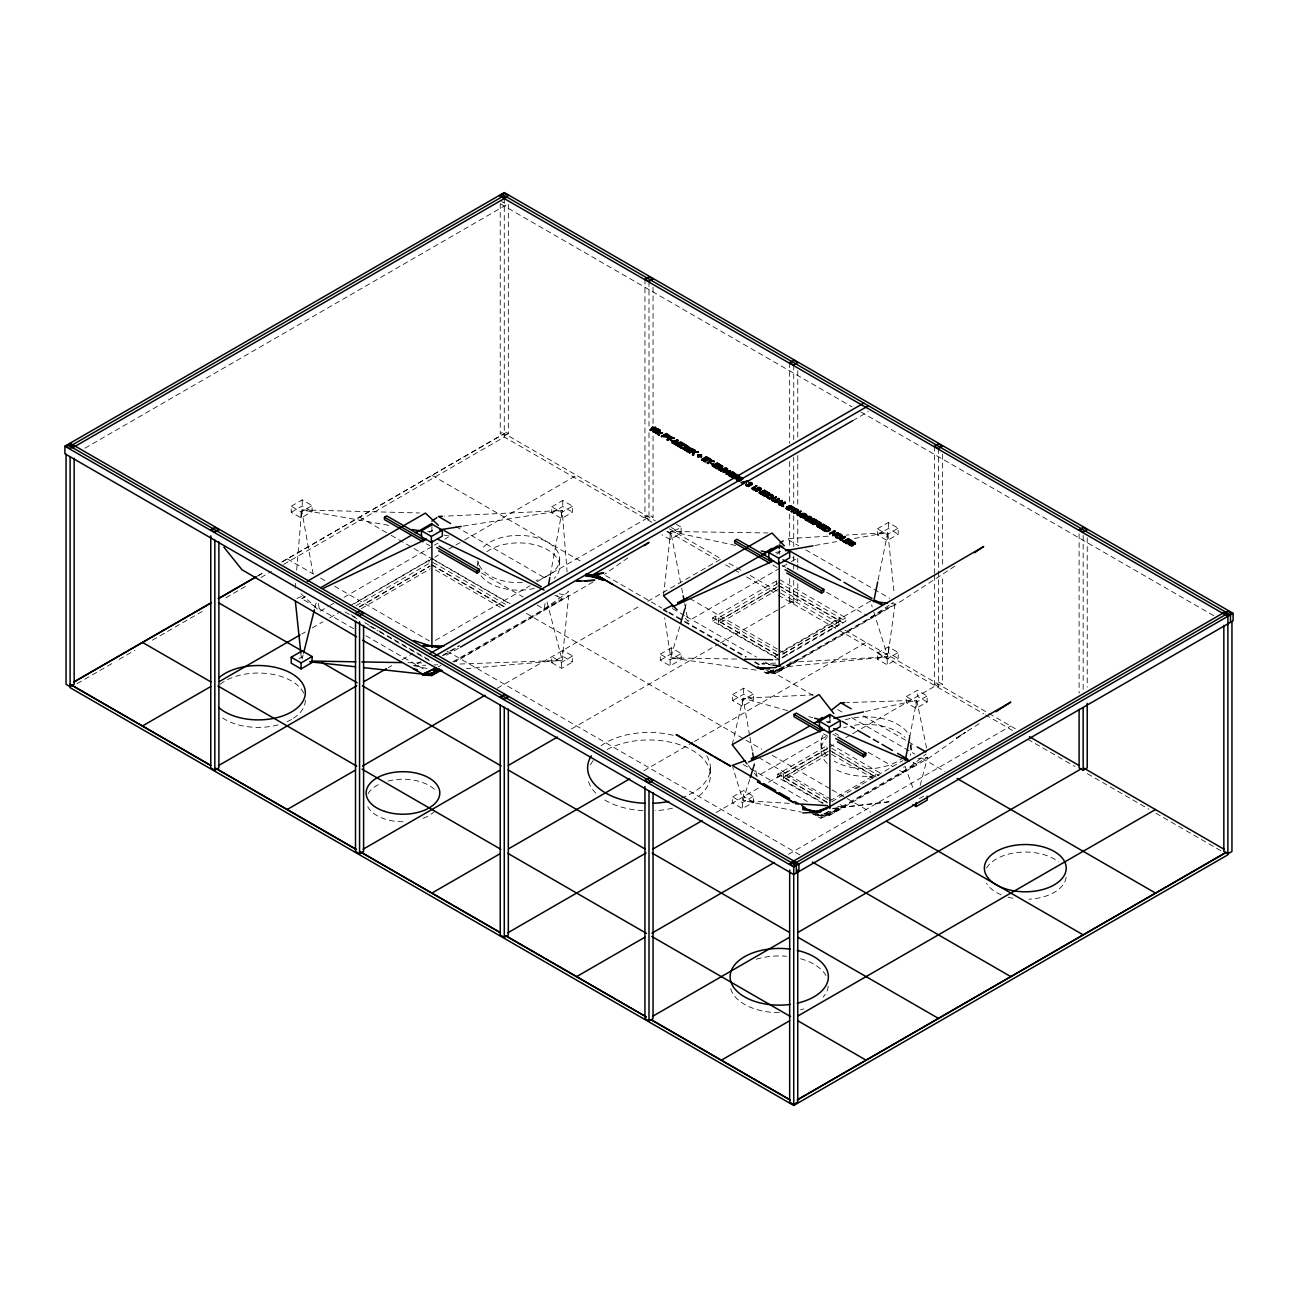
<?xml version="1.0" encoding="UTF-8"?>
<svg xmlns="http://www.w3.org/2000/svg" width="1298" height="1298" viewBox="0 0 1298 1298"><rect width="100%" height="100%" fill="white"/><g stroke="black" fill="none" stroke-linecap="round" stroke-linejoin="round"><path stroke-width="0.75" stroke-dasharray="5 3.75" d="M295.149 588.302L295.652 582.267M296.658 570.211L301.671 509.919L419.416 512.953M559.211 593.77L568.686 595.814L562.164 660.325L466.371 668.6M663.473 595.685L670.709 531.499L767.962 532.959M895.036 604.041L887.8 656.837L786.491 666.718L895.036 604.041L891.239 603.602M537.129 605.095L544.073 609.103L545.517 601.217M550.222 575.582L562.164 510.487L444.419 516.198M899.514 770.347L902.986 772.359L904.106 766.518M909.671 737.313L916.729 700.303L846.75 702.591M878.097 579.995L887.8 532.521L846.085 535.084M732.218 744.695L743.073 698.243L813.051 694.852M302.158 658.93L303.132 655.003M314.862 607.853L316.339 601.964M920.185 785.371L927.583 757.237L918.124 758.519M679.665 626.723L670.709 657.859L758.113 670.417M684.711 609.2L686.399 603.359M749.644 779.481L743.073 800.574L801.515 812.126M902.986 772.359L926.058 754.138M979.146 723.732L956.529 737.962L965.582 732.234L929.4 757.724L829.909 815.176L820.855 817.837L814.836 814.722M627.891 557.848L604.592 574.316M544.073 609.103L568.686 591.693L565.198 589.681M954.89 566.155L902.272 600.487L775.636 673.597L766.583 672.299L784.673 667.967L775.636 673.191L766.583 673.094L763.565 671.407L766.583 673.273L775.636 671.569L783.165 667.221M870.423 617.572L893.381 602.467M593.089 581.991L456.036 661.558M84.97 448.167L506.885 204.565L501.677 201.563M291.239 506.252L302.239 499.892L312.088 505.587L312.088 511.59L301.087 517.951L291.239 512.272L291.239 506.252L301.087 511.931L312.088 505.587M291.239 512.272L302.239 505.912L312.088 511.59M500.233 203.624L500.233 433.678L504.273 431.342L508.329 433.678L508.329 203.624M257.913 575.76L263.072 572.775M282.023 561.823L504.273 433.516L655.328 520.887M257.426 576.198L262.683 573.164M281.942 562.05L504.273 433.678M508.329 433.678L504.273 436.014L500.233 433.678M77.117 683.64L112.131 663.424M119.124 659.384L134.878 650.298M152.385 640.19L204.906 609.865M225.917 597.729L246.928 585.609M260.93 577.513L271.444 571.444M283.694 564.37L504.273 437.02L651.807 522.202M353.77 628.735L301.671 598.67L305.144 596.658M429.346 532.245L432.494 530.428M300.941 593.721L319.762 611.358L328.443 606.344M330.179 605.355L333.651 603.343M344.067 597.323L432.64 546.198M434.376 545.192L437.848 543.181M444.792 539.173L448.264 537.161M349.697 605.971L429.021 560.184L507.177 605.306M301.785 633.976L305.29 631.964M312.283 627.908L322.796 621.856M329.789 617.799L340.303 611.747M354.305 603.651L433.078 558.172M434.83 557.166L438.335 555.138M448.832 549.07L454.089 546.036M455.841 545.03L462.851 540.99M464.603 539.984L576.636 475.295M356.041 605.663L430.19 562.845M359.497 606.669L430.19 565.863M359.497 607.01L430.19 566.188M361.217 608.681L430.19 568.865M551.747 506.82L562.748 500.46L572.58 506.155L572.58 512.158L561.58 518.519L551.747 512.84L551.747 506.82L561.58 512.499L572.58 506.155M299.108 658.703L302.239 656.885M551.747 512.84L562.748 506.48L572.58 512.158M644.944 279.102L644.944 517.237L649 514.9L653.056 517.237L653.056 434.489M388.151 667.675L391.655 665.647M402.153 659.579L412.667 653.527M435.414 640.385L529.957 585.804M536.95 581.764L649 517.075M644.944 517.237L649 519.573L653.056 517.237M427.074 668.551L413.819 665.679L420.779 661.656M442.261 655.474L459.508 645.528M443.429 655.474L458.957 646.501M446.48 655.214L458.746 648.14M852.64 420.714L868.394 411.612M437.945 667.075L440.963 665.339M666.847 531.612L670.125 533.51L681.125 527.15L681.125 533.17L670.125 539.514L661.931 534.792M452.759 661.834L562.164 598.67L556.956 595.652M454.057 661.996L568.686 595.814M497.28 688.216L640.823 605.339M647.832 601.299L721.364 558.854M572.58 655.977L561.58 662.337L551.747 656.642L551.747 662.661L562.748 656.317L572.58 661.996L572.58 655.977L562.748 650.298L562.748 656.317M551.747 662.661L561.58 668.34L572.58 661.996M776.691 553.97L779.822 552.153M685.344 618.383L688.07 621.207L780.861 567.648M782.613 566.642L789.622 562.586M791.358 561.58L796.615 558.546L792.689 557.702M779.254 659.611L712.683 621.174L712.683 617.832L779.254 579.395L845.825 617.832L845.825 621.174L782.142 657.94L782.142 654.598L845.825 617.832M712.683 621.174L779.254 582.737M660.293 654.192L671.293 647.832L681.125 653.511L681.125 659.53L670.125 665.874L660.293 660.195L660.293 654.192L670.125 659.871L681.125 653.511M777.518 586.745L718.459 620.85L777.518 654.938M877.367 528.854L888.367 522.51L898.216 528.189L898.216 534.192L887.215 540.552L877.367 534.873L877.367 528.854L887.215 534.533L898.216 528.189M718.459 621.174L779.254 586.079M718.459 617.832L718.459 623.851L779.254 588.757L840.033 623.851L840.033 617.832L779.254 652.926M660.293 660.195L671.293 653.851L681.125 659.53M877.367 534.873L888.367 528.513L898.216 534.192M789.671 578.584L789.671 600.796L793.727 598.459L797.767 600.796L797.767 582.624M571.38 728.989L718.443 644.084M720.195 643.078L793.727 600.617M789.671 600.796L793.727 603.132L797.767 600.796M773.235 665.16L761.877 663.83L765.382 661.802M774.143 656.756L781.136 652.716M782.889 651.693L870.423 601.169L872.224 606.912M782.726 653.932L840.033 620.85L779.254 585.755M782.726 656.934L840.033 623.851M732.656 694.56L743.64 688.216L753.489 693.895L753.489 699.914L742.488 706.258L732.656 700.579L732.656 694.56L742.488 700.239L753.489 693.895M779.254 670.206L887.8 607.545M732.656 700.579L743.64 694.235L753.489 699.914M643.743 770.769L692.759 742.472M694.511 741.45L866.09 642.396M877.367 653.154L888.367 646.81L898.216 652.488L898.216 658.508L887.215 664.852L877.367 659.173L877.367 653.154L887.215 658.832L898.216 652.488M877.367 659.173L888.367 652.813L898.216 658.508M827.345 722.759L830.477 720.942M754.365 773.267L756.815 776.447L828.027 735.333M732.656 796.891L743.64 790.547L753.489 796.226L753.489 802.245L742.488 808.589L732.656 802.91L732.656 796.891L742.488 802.586L753.489 796.226M906.312 696.637L917.313 690.276L927.161 695.955L927.161 701.975L916.161 708.335L906.312 702.64L906.312 696.637L916.161 702.315L927.161 695.955M822.964 803.494L777.81 777.421L777.81 774.079L827.004 745.669L827.004 749.011M934.398 575.371L934.398 684.338L938.438 682.002L942.494 684.338L942.494 575.371M716.107 812.548L759.882 787.269M768.627 782.223L835.149 743.819M845.663 737.751L850.904 734.717M852.656 733.711L859.665 729.654M861.418 728.649L938.438 684.176M777.81 777.421L829.909 747.34M934.398 684.338L938.438 686.691L942.494 684.338M828.189 751.347L783.586 777.096L828.189 802.829M783.586 777.421L829.909 750.682M783.586 774.079L783.586 780.098L829.909 753.359M829.909 800.817L876.215 774.079M831.791 801.677L902.986 760.563M855.625 788.973L860.785 786.004M833.186 808.394L840.763 807.372L927.583 757.237M826.437 812.548L829.909 814.56L916.729 764.425L913.257 762.413M788.47 854.327L1010.801 725.955M919.292 798.692L925.588 795.074M770.201 670.514L775.636 671.569L766.583 673.094L773.819 670.385L766.583 673.273L763.565 671.537L766.583 673.273L773.819 669.654M784.317 666.296L772.018 672.413L768.043 671.845M786.069 665.42L796.615 660.179M301.671 598.67L305.29 596.934M296.918 598.427L303.943 595.279M766.583 673.273L773.819 670.222M840.179 804.614L843.651 806.61L819.054 815.582L813.197 814.43M865.458 711.482L916.729 700.303L927.194 750.974M775.652 552.461L781.558 551.407M814.998 545.468L836.642 541.623M854.344 538.475L887.8 532.521L894.208 593.527M427.675 531.726L435.576 530.476M463.272 526.096L562.164 510.487L567.096 571.883M832.245 808.751L888.578 801.921M840.763 807.372L892.748 801.304M778.654 669.07L784.673 668.373L775.636 672.088L770.201 671.115M828.205 536.171L786.491 538.719L798.741 545.793M761.877 663.83L777.875 662.937M789.865 662.272L887.8 656.837L872.824 608.843M413.819 665.679L425.858 665.241M433.873 664.949L437.88 664.803M459.93 664.008L562.164 660.325L546.588 600.179M823.873 813.327L829.909 813.408L838.946 808.183L820.855 818.373L811.818 813.148M407.913 662.694L421.947 662.937M736.664 659.076L670.709 657.859L664.673 617.767M774.63 659.773L780.633 659.887M789.33 803.348L743.073 800.574L732.786 767.296M837.616 806.253L843.651 806.61M766.583 672.299L775.636 673.191L770.201 671.585M824.473 814.398L829.909 815.176L820.855 816.036L817.237 814.657L820.855 815.793L829.909 810.569L829.909 814.56M388.686 525.317L301.671 509.919L313.013 573.57M444.078 535.117L450 536.171M735.625 545.452L670.709 531.499L681.272 586.112M787.562 710.655L743.073 698.243L749.595 735.382M808.832 716.593L812.71 717.664M826.242 721.445L830.12 722.532M813.619 813.586L820.855 815.793L817.237 814.171M766.583 670.466L775.636 673.597L770.201 671.65M913.046 762.818L916.729 764.425M554.927 595.214L562.164 598.67M500.817 204.078L852.056 406.874M860.85 411.937L1213.841 615.739M805.75 549.849L889.779 598.362M782.142 565.36L785.615 567.372M826.664 592.31L866.918 615.56M772.878 565.019L779.822 569.043M778.102 582.088L845.825 621.174M676.209 524.311L681.125 527.15M778.102 585.43L842.921 622.845L842.921 619.503M671.293 527.491L681.125 533.17M669.379 528.838L722.061 559.422M729.087 563.316L743.137 571.591M750.163 575.468L837.989 626.35M845.014 630.228L1015.377 728.762M667.61 531.32L716.788 559.714M725.582 564.792L732.607 568.849M734.36 569.854L739.633 572.905M746.658 576.961L776.512 594.192M778.265 595.214L983.754 713.851M985.523 714.857L1013.624 731.082M1027.659 739.195L1075.085 766.583M1087.383 773.673L1148.86 809.173M1155.885 813.229L1220.866 850.742M927.161 701.975L917.313 696.296L917.313 690.276M689.822 598.524L777.356 649.065M779.108 650.087L787.87 655.133M776.885 651.564L715.571 616.161L715.571 619.503M712.683 617.832L777.502 655.263M718.459 623.851L779.254 658.946M863.332 715.831L906.75 740.882M908.486 741.888L915.431 745.896M672.461 608.551L684.711 615.641M686.464 616.647L756.491 657.08M765.252 662.126L770.493 665.16M431.909 475.295L582.964 562.505M605.793 575.679L661.996 608.129M669.022 612.185L683.072 620.298M684.825 621.304L746.301 656.804M755.079 661.866L760.352 664.917M770.882 671.001L813.035 695.339M837.632 709.535L844.657 713.592M851.683 717.648L914.912 754.138M921.937 758.194L944.766 771.385M668.73 612.786L682.732 620.866M684.484 621.872L745.75 657.259M754.511 662.304L759.752 665.339M835.263 733.256L838.735 735.252M868.248 752.305L892.57 766.339M832.797 734.149L836.269 736.144M823.532 733.808L830.477 737.816M455.793 526.517L546.101 578.648M829.909 743.997L882.007 774.079M831.645 748.346L879.103 775.75M829.909 750.358L876.215 777.096M832.213 752.029L875.631 777.096M831.612 754.349L872.791 778.119M481.558 573.018L523.24 597.08M426.393 543.781L429.881 545.809M431.909 558.513L510.065 603.635M359.562 517.075L389.416 534.305M391.169 535.328L412.245 547.496M413.997 548.502L433.321 559.665M435.073 560.671L508.848 603.262M526.404 613.402L744.192 739.13M745.944 740.152L761.764 749.271M772.294 755.355L830.249 788.827M832.018 789.833L870.65 812.142M431.909 564.857L504.338 606.669M503.705 606.637L429.021 563.527L429.021 560.184M435.365 569.854L502.618 608.681M758.551 757.48L833.235 800.606M827.589 799.487L780.698 772.407L780.698 775.75M777.81 774.079L828.173 803.154M783.586 780.098L823.046 802.878M743.073 764.425L807.324 801.515M753.489 802.245L743.64 796.566L743.64 790.547M287.199 558.854L313.532 574.057M320.557 578.113L325.83 581.147M334.608 586.225L429.46 640.985M447.015 651.125L800.039 854.944M350.866 614.652L356.041 617.653M364.673 622.618L369.833 625.604M371.569 626.61L385.36 634.576M387.08 635.566L392.256 638.551M393.975 639.541L431.909 661.445M345.09 611.991L358.978 620.006M369.395 626.025L378.075 631.039M379.811 632.045L431.909 662.126M365.922 635.76L424.965 669.849M748.2 765.333L753.132 771.677M905.047 766.258L913.305 789.022M681.661 588.059L682.797 593.916M684.679 603.667L688.07 621.207M318.334 603.408L319.762 611.358M749.952 737.345L752.353 751.023M755.793 770.574L756.815 776.447M300.828 652.926L301.461 658.897M1087.221 537.843L1087.221 687.177M1083.165 535.506L1083.165 691.542M1079.109 533.803L1079.109 693.229M942.494 454.284L942.494 567.291M938.438 448.556L938.438 569.644M938.438 571.006L938.438 686.691M934.398 446.204L934.398 573.343M916.161 702.315L916.161 708.335M911.115 744.711L911.115 750.358M888.367 522.51L888.367 528.513M888.367 646.81L888.367 652.813M887.215 534.533L887.215 540.552M887.215 658.832L887.215 664.852M829.909 717.908L829.909 723.343M821.05 742.829L821.05 750.358M797.767 370.725L797.767 437.329M797.767 455.484L797.767 505.944M797.767 520.06L797.767 546.296M797.767 558.416L797.767 562.44M797.767 564.468L797.767 570.52M793.727 364.998L793.727 439.665M793.727 457.188L793.727 503.608M793.727 515.712L793.727 546.62M793.727 556.063L793.727 562.131M793.727 564.143L793.727 570.195M793.727 580.287L793.727 603.132M789.671 362.661L789.671 443.381M789.671 461.536L789.671 503.916M789.671 514.008L789.671 546.296M779.254 550.579L779.254 554.376M776.35 581.066L776.35 584.408M743.64 688.216L743.64 694.235M742.488 700.239L742.488 706.258M742.488 802.586L742.488 808.589M710.395 767.897L710.395 775.425M671.293 647.832L671.293 653.851M670.125 533.51L670.125 539.514M670.125 659.871L670.125 665.874M653.056 287.166L653.056 424.397M649 281.439L649 426.101M649 432.802L649 519.573M562.748 500.46L562.748 506.48M561.58 512.499L561.58 518.519M561.58 662.337L561.58 668.34M559.681 559.016L559.681 566.528M504.273 197.88L504.273 437.02M477.81 560.898L477.81 566.528M431.909 525.317L431.909 532.748M302.239 499.892L302.239 505.912M301.087 511.931L301.087 517.951M706.696 755.777A61.395 35.452 0 0 1 681.661 797.913M601.006 745.798A61.395 35.452 0 0 1 674.343 735.609M607.221 749.433A61.395 35.452 0 0 1 692.418 750.358A61.395 35.452 0 0 1 693.992 799.536M672.494 808.167A61.395 35.452 0 0 1 655.003 810.698M642.997 810.698A61.395 35.452 0 0 1 602.467 798.546M595.831 793.143A61.395 35.452 0 0 1 588.351 780.974M590.444 764.765A61.395 35.452 0 0 1 594.549 759.038M1066.129 877.221A40.936 23.64 0 0 1 1028.843 899.222M1012.975 898.232A40.936 23.64 0 0 1 1007.978 897.096M1001.229 894.809A40.936 23.64 0 0 1 986.512 883.273M986.512 868.102A40.936 23.64 0 0 1 1019.141 852.315A40.936 23.64 0 0 1 1058.405 861.791M828.27 986.155A49.113 28.361 0 0 1 823.013 997.189M803.803 1008.87A49.113 28.361 0 0 1 800.574 1009.86M779.254 1012.667A49.113 28.361 0 0 1 730.547 988.005M756.28 959.238A49.113 28.361 0 0 1 786.572 956.269M800.574 958.751A49.113 28.361 0 0 1 825.966 975.544M911.018 744.533A45.024 25.992 0 0 1 910.239 747.908M903.846 756.994A45.024 25.992 0 0 1 834.241 761.212M827.086 755.825A45.024 25.992 0 0 1 824.49 732.883M845.274 719.773A45.024 25.992 0 0 1 909.574 736.112M910.239 745.279A45.024 25.992 0 0 1 910.239 755.436M875.842 775.733A45.024 25.992 0 0 1 834.241 768.74M827.086 763.354A45.024 25.992 0 0 1 827.086 737.361M843.57 727.837A45.024 25.992 0 0 1 847.042 726.799M854.425 725.241A45.024 25.992 0 0 1 905.079 737.361M434.879 811.12A36.847 21.271 0 0 1 429.021 815.533M427.626 816.296A36.847 21.271 0 0 1 421.396 818.908M402.964 821.764A36.847 21.271 0 0 1 367.383 805.993M368.08 793.662A36.847 21.271 0 0 1 379.779 783.96M387.988 781.055A36.847 21.271 0 0 1 434.879 789.849M483.294 547.204A40.936 23.64 0 0 1 543.667 540.26A40.936 23.64 0 0 1 547.691 575.728M546.15 576.572A40.936 23.64 0 0 1 536.058 580.433M522.315 582.559A40.936 23.64 0 0 1 478.167 562.099M486.945 551.65A40.936 23.64 0 0 1 541.931 547.058A40.936 23.64 0 0 1 554.197 578.356M534.419 588.367A40.936 23.64 0 0 1 479.984 574.122M477.907 564.987A40.936 23.64 0 0 1 478.605 561.92M305.322 700.222A47.069 27.177 0 0 1 293.218 718.411M291.531 719.433A47.069 27.177 0 0 1 286.907 721.785M278.145 724.852A47.069 27.177 0 0 1 220.157 716.188M220.157 684.257A47.069 27.177 0 0 1 266.82 673.5A47.069 27.177 0 0 1 303.716 693.181M838.946 809.952L829.909 814.673L820.855 816.036L838.946 809.952"/><path stroke-width="1.5" d="M787.107 508.313L786.864 506.983L786.231 508.329M790.985 509.124L789.476 506.593M853.289 545.095L853.159 544.122M735.706 474.094L735.398 475.036A2.044 1.168 0 0 1 734.473 475.474L729.882 475.539L734.473 475.133A2.044 1.168 0 0 0 735.398 474.711L735.674 474.305M737.718 479.465L739.454 480.179L742.261 478.248M733.954 477.826L736.81 475.555L738.384 476.82M739.26 476.739L736.907 475.393L733.338 477.307M743.04 478.281L740.006 480.552L737.232 480.163A1.801 1.038 0 0 1 736.939 479.449L740.639 477.21L743.04 478.621M657.745 431.634L655.944 429.849L656.415 431.958L654.224 432.056L653.543 430.336L653.056 431.277A1.979 1.136 0 0 0 653.235 431.942L655.587 432.721A2.401 1.395 0 0 0 656.756 432.461L657.437 430.725A2.207 1.266 0 0 0 655.944 430.173L654.663 429.8L657.599 428.648L659.984 430.368L655.944 430.173M829.519 529.568L827.718 527.459C820.466 528.546 826.485 532.861 829.211 529.957L827.718 527.783L824.052 529.909M548.421 585.447L549.865 577.545M905.225 760.677L909.671 737.313M873.651 601.753L877.691 581.975M792.153 507.08L792.786 508.07A1.915 1.103 0 0 0 792.851 507.112L789.947 505.977A1.72 0.99 0 0 0 788.795 506.463L788.924 507.55M303.618 653.04L314.376 609.817M693.408 454.803L694.154 451.931L698.129 451.98L694.154 452.272L693.408 455.127L692.564 454.316L693.408 455.127M851.796 542.905L853.305 542.191L855.09 544.04A1.915 1.103 0 0 0 855.155 543.083L852.267 541.623A1.72 0.99 0 0 0 851.374 541.883L852.267 544.56M767.313 496.047L768.692 497.929L767.394 496.842M818.243 525.69L818.211 524.327L819.33 524.652A1.671 0.957 0 0 0 820.304 524.587L821.196 524.1M805.766 518.892C807.372 513.489 812.386 520.66 811.721 517.999C808.378 513.862 801.109 520.514 808.768 520.628L810.552 519.606L808.768 520.969C798.838 520.027 812.467 512.385 811.493 519.314M747.015 484.689L749.611 485.192M680.785 622.829L684.711 609.2M662.434 433.24L659.595 433.483L662.434 432.899L659.676 433.029L659.368 431.131L658.865 433.11L655.782 433.078L658.865 432.769L658.686 433.84M692.564 454.657L693.278 451.931L689.433 452.499L693.278 451.931M659.043 435.301L658.313 434.538L659.043 435.301L659.595 433.159L662.434 432.899M750.244 777.567L754.43 764.149M766.404 496.582C766.826 493.516 773.008 493.191 773.332 496.436M751.591 483.619L748.816 484.17L749.709 485.241M773.17 496.923L773.332 496.096M835.458 536.415L836.009 535.149A4.624 2.677 0 0 1 837.778 534.224A3.083 1.785 0 0 1 840.942 534.354C845.842 537.323 835.636 540.763 835.458 536.09M760.255 492.542L764.652 490.384L760.255 492.542L760.855 488.194L756.053 491.309L760.433 489.476L756.053 490.969M764.652 490.709L759.833 493.483L760.433 489.135M759.184 493.11L760.433 489.476M658.313 434.879L658.784 433.224L655.782 433.078M660.098 431.553L659.676 432.705M817.334 525.187L817.756 526.939L818.243 525.365M816.961 526.469L817.367 524.262L813.521 524.149L818.34 521.374L821.309 523.24L820.304 524.911A1.671 0.957 0 0 1 819.33 524.976L818.211 524.327M752.223 487.805C751.574 492.185 760.904 489.362 759.168 487.221L755.209 489.314L753.213 488.713M752.077 488.519L756.669 485.776L753.375 488.032M771.629 499.016C770.963 503.381 780.309 500.557 778.573 498.416L774.598 500.525L772.424 499.665M806.691 515.306C806.902 516.718 801.337 510.779 800.655 516.247M753.083 487.967L753.018 488.811M752.986 488.551L756.669 485.776M772.375 499.746L776.058 496.972L772.488 499.503M737.069 479.124L736.939 479.789A1.801 1.038 0 0 0 737.232 480.503L740.006 480.877L742.991 478.556M800.655 515.501L803.04 514.235A2.012 1.152 0 0 1 804.306 514.3L805.539 516.052M688.849 447.275L688.589 448.005A2.044 1.168 0 0 1 687.648 448.443L683.056 448.508L687.648 448.102A2.044 1.168 0 0 0 688.589 447.664L688.751 447.486M790.109 508.67L788.957 509.465L787.237 508.248M849.427 543.959L852.413 544.641M739.097 477.015C739.746 473.575 733.484 475.182 733.192 477.632A1.801 1.038 0 0 0 733.5 478.345L736.274 478.719L738.838 476.983M750.487 485.225L748.411 486.49L746.204 485.144M687.177 450.958C690.325 445.019 693.813 451.753 687.275 450.779M733.954 477.502L735.349 478.427L738.497 476.285L735.285 476.577L734.1 477.81L738.124 476.739M691.656 448.897L689.335 451.185L686.674 450.974A1.801 1.038 0 0 1 686.382 450.26C692.045 443.624 694.641 453.878 686.674 451.298A1.801 1.038 0 0 1 686.382 450.601C704.928 444.468 676.42 456.831 691.558 449.092M849.427 544.057C846.053 541.688 853.565 549.557 852.9 543.797M788.632 506.691L789.07 505.912A1.72 0.99 0 0 1 789.947 505.636L792.851 506.772L792.461 508.329M850.953 542.661L851.099 542.434A1.72 0.99 0 0 1 852.267 541.947L854.847 542.759L854.765 544.3M779.433 504.468C777.518 505.1 782.191 502.943 782.272 500.557L774.938 501.872L779.595 503.218L777.583 501.726L774.938 501.872M779.433 504.808L782.272 500.557M798.092 515.566L797.361 514.819L798.092 515.566L800.931 511.331L793.581 512.645L798.254 513.992L796.242 512.499L793.581 512.645M778.703 504.387L779.595 502.878M797.361 515.16L798.254 513.651M779.92 502.813L781.412 500.639L779.92 502.813L778.297 501.531L781.412 500.639M796.956 512.645C804.663 511.12 793.808 511.493 798.578 513.57L799.406 512.191M810.763 519.07L809.53 517.318A2.012 1.152 0 0 0 808.265 517.253L805.88 518.519M766.566 496.079L770.006 494.506L773.235 495.933M835.636 535.928L836.009 535.474A4.624 2.677 0 0 1 837.778 534.565A3.083 1.785 0 0 1 840.942 534.695L842.386 536.301M773.17 496.582L769.552 498.497L772.326 496.404A2.158 1.249 0 0 0 772.196 495.349L769.179 494.798L767.264 496.923M842.224 536.463L838.735 538.037L835.539 536.577M799.406 512.515L800.071 511.412M674.279 443.754L676.972 440.59L674.279 444.094L680.266 442.569L674.279 444.094M718.865 469.827L724.852 468.643L718.865 469.827L721.574 466.339L716.869 468.675L721.672 465.576C725.29 467.41 715.166 472.618 722.629 466.128M676.972 440.931L672.267 442.942L677.085 439.827L678.043 440.379L675.284 443.884L681.661 442.813L680.817 441.985L675.284 443.884M675.771 443.332L678.043 440.379M747.015 485.03L746.415 484.268A2.012 1.152 0 0 0 746.139 484.917L746.334 485.679M654.208 430.66L654.695 431.893L656.804 431.325M727.253 473.9L730.336 470.898L724.3 471.855L730.336 470.574L727.253 473.9L733.029 472.131L727.253 473.575M733.029 472.456L726.28 474.127L728.941 471.093M726.28 474.127L729.346 470.671L723.311 472.066L726.848 468.562L727.497 469.276L724.3 472.196M657.615 431.536L656.756 432.12A2.401 1.395 0 0 1 655.587 432.396L653.235 431.601A1.979 1.136 0 0 1 653.056 430.952L653.543 430.336M791.796 508.005C788.551 502.018 792.802 513.473 786.734 509.059L786.377 508.362M854.1 543.976L853.857 542.775L851.845 542.71M729.346 470.671L723.311 472.407L726.848 468.562M830.201 529.649L829.811 530.379C826.355 533.462 817.61 528.903 827.653 526.761L830.46 529.195M737.848 479.595L742.213 478.427M727.497 468.935L724.3 471.855M767.507 496.096L769.665 495.025L772.196 495.674A2.158 1.249 0 0 1 772.326 496.745L768.546 497.653M787.513 507.291L787.237 508.573M849.817 543.262L850.498 545.241L852.397 544.446M820.531 523.84C809.903 522.688 826.388 526.696 818.438 522.056L816.848 522.964M789.541 506.739L791.975 507.112M688.005 447.258L681.677 448.021L685.425 449.53L684.857 450.195L681.872 447.486L678.805 445.717L681.304 448.151L677.507 445.96L684.695 444.889L677.507 445.96M751.51 483.862L748.816 484.17M746.642 484.073L746.415 484.608A2.012 1.152 0 0 0 746.139 485.241M737.361 479.124L740.639 477.55L742.959 478.345M786.864 506.983L786.377 508.686M849.168 542.953L849.038 544.706L851.861 545.549A1.866 1.071 0 0 0 853.127 545.03M790.011 508.832L787.48 508.508M822.299 717.372L816.15 722.223L820.093 721.364M831.531 710.071L840.763 702.786L844.755 702.656M644.473 545.695L649 542.369L591.71 575.452M772.764 497.053C769.016 498.87 769.795 499.795 766.501 496.728M415.474 532.748L418.751 530.428M431.861 521.131L436.793 517.659M829.211 529.616L826.583 530.655L824.052 529.568M841.055 536.642L838.184 537.534L836.334 536.463A2.304 1.33 0 0 1 836.545 535.652L838.751 534.549L841.25 535.214A2.158 1.249 0 0 1 841.38 536.285L839.141 537.843L836.334 536.788A2.304 1.33 0 0 1 836.545 535.977L838.751 534.89L841.25 535.555A2.158 1.249 0 0 1 841.38 536.609M974.62 552.688L983.673 546.523L775.636 667.578L757.545 668.243M829.811 530.055L826.242 531.125L822.851 529.535M752.613 487.772L756.669 486.101M772.018 498.967L776.058 497.312M771.726 548.437L761.877 554.911L765.82 554.214M779.92 543.035L783.213 540.877M996.004 711.742L1010.801 702.104L829.909 806.561L815.436 811.915L826.291 808.881M738.432 477.323L733.5 478.005A1.801 1.038 0 0 1 733.192 477.291M64.9 446.204L504.273 192.542L1233.1 613.321L1233.1 620.833L793.727 874.511L64.9 453.732L64.9 446.204L793.727 866.999L1233.1 613.321M70.108 446.204L504.273 195.544M72.72 447.713L506.885 197.053M211.379 602.613L73.548 682.196L210.162 603.489M218.275 598.638L256.177 576.75M218.924 598.427L255.674 577.204M66.052 454.284L66.052 684.338L70.108 686.691L74.164 684.338L74.164 458.324M422.888 541.769L384.451 519.573L384.451 517.237L386.755 515.89L421.72 536.074M307.318 581.277L425.403 513.099L438.432 525.317M320.768 587.637L411.077 535.49M416.285 532.488L431.909 523.467M421.493 530.768L432.494 524.424L442.342 530.103L442.342 536.123L431.342 542.467L421.493 536.788L421.493 530.768L431.342 536.447L442.342 530.103M653.949 428.016L652.05 427.399L655.604 427.399L650.769 430.514C648.156 428.518 660.017 425.712 650.184 430.173M652.05 427.74L655.604 427.74M650.184 429.849L655.604 427.399M142.472 725.955L210.747 686.545M219.508 681.482L300.033 634.982M655.944 429.849L659.984 430.027M661.477 436.371L666.28 433.597L669.022 435.333L668.243 436.663A2.044 1.168 0 0 1 667.14 436.891L664.073 435.609L661.477 436.371L667.14 437.215A2.044 1.168 0 0 0 668.243 437.004L669.151 435.56L666.28 433.921L661.477 436.696M664.641 435.284L666.361 434.295L668.259 436.096L664.641 435.609L668.129 435.966L666.361 434.619L664.641 435.609M671.423 437.54L669.833 436.29L674.214 438.497L672.056 437.913L667.821 440.363C665.16 438.172 678.124 434.976 667.172 439.99M669.833 436.631L674.214 438.497M291.239 657.21L302.239 650.866L312.088 656.545L312.088 662.564L301.087 668.908L291.239 663.229L291.239 657.21L301.087 662.905L312.088 656.545M667.172 439.665L672.056 437.572L674.214 438.172M671.196 440.314L673.597 441.012L673.013 441.693L671.196 440.314L673.597 441.012M671.196 440.655L673.597 441.352M672.267 442.942L677.085 440.168L678.043 440.72M672.267 442.602L676.972 440.59M681.661 442.813L676.242 445.23L680.266 442.569M676.242 445.23L680.266 442.91M676.242 444.889L681.661 442.472M684.695 445.214L682.018 443.673L682.586 443.007L686.025 445.328L678.805 446.041M682.018 443.673L686.025 445.328M678.805 445.717L686.025 444.987M677.507 445.62L681.872 447.486M436.874 547.496L477.064 570.714L479.384 569.368L479.384 571.704L477.064 573.051L438.627 550.855M689.433 452.499L694.235 449.725C696.231 451.38 688.995 452.564 694.868 450.098M689.433 452.84L694.868 450.438M697.756 454.884L699.054 455.987L697.756 454.884L701.472 454.9L700.174 455.987L701.472 454.9M697.756 455.225L701.472 455.225M700.174 455.647L701.472 456.734L697.74 456.75L699.054 455.647M697.74 456.75L699.054 455.987M697.74 456.409L701.472 456.409M705.755 461.617C698.924 458.778 706.599 459.881 705.187 461.942L701.601 459.541L706.404 456.75L709.876 459.103L706.469 457.788L705.009 458.632L706.469 457.448L709.876 458.762M701.601 459.865L706.404 457.091L709.876 459.103M702.802 459.573L704.441 458.632L707.67 460.173L704.441 458.957L702.802 459.914M701.601 459.541L705.755 461.277M711.531 460.709L709.941 459.46L714.322 461.666L712.164 461.066L707.929 463.516C705.268 461.325 718.232 458.129 707.296 463.159M709.941 459.784L714.322 461.666M707.296 462.818L712.164 460.741L714.322 461.325M711.304 463.467L713.705 464.181L713.121 464.846L711.304 463.467L713.705 464.181M711.304 463.808L713.705 464.506M716.577 467.848C709.746 465.025 717.421 466.128 716.009 468.189L712.424 465.771L717.226 462.997L720.698 465.349L717.291 464.035L715.815 464.879L717.291 463.694L720.698 465.009M712.424 466.112L717.226 463.337L720.698 465.349M713.624 465.82L715.263 464.879L718.475 466.42L715.263 465.203L713.624 466.144M712.424 465.771L716.577 467.523M716.869 468.675L721.672 465.901L722.629 466.453M716.869 468.351L721.574 466.339M719.871 469.292L726.247 468.221L721.445 471.32L720.828 470.639L724.852 468.318M720.828 470.979L724.852 468.643M720.828 470.639L726.247 468.221M218.34 765.706L356.642 685.863M363.635 681.823L386.398 668.681M210.779 535.814L210.779 767.897L214.835 770.233L218.891 767.897L218.891 541.866M728.503 475.068L732.234 476.561L731.666 477.226C722.126 472.732 740.541 476.139 732.786 472.878A1.785 1.038 0 0 1 733.922 472.845L735.658 474.208M429.606 653.754L863.77 403.094M434.23 656.431L868.394 405.771M460.498 647.118L852.64 420.714M436.436 667.951L422.872 674.181L413.819 668.957L417.437 669.8M435.528 672.542L440.963 670.255L431.909 675.479L422.872 675.074L431.909 673.175L439.454 668.827M440.963 669.784L431.909 675.009L422.872 675.074L428.291 672.932M759.801 487.918L754.868 489.687L753.018 488.47M759.801 487.594L755.095 489.849L752.175 488.551M756.053 491.309L761.504 488.567M759.184 492.786L764.652 490.384M765.074 495.852C758.243 493.029 765.917 494.132 764.506 496.193L760.92 493.775L765.723 491.001L769.211 493.354L765.804 492.039L764.327 492.883L765.804 491.699L769.211 493.013M760.92 494.116L765.723 491.342L769.211 493.354M762.121 493.824L763.759 492.883L766.988 494.424L763.759 493.208L762.121 494.149M760.92 493.775L765.074 495.528M776.058 496.972L772.018 498.627C770.671 502.407 778.086 500.931 779.206 498.789M779.206 499.13L774.273 500.898L772.375 499.422M781.12 504.792L783.489 506.48L779.903 504.744L784.722 501.969C787.383 504.159 774.403 507.356 785.355 502.342M779.903 505.084L785.355 502.667M779.903 504.744L783.489 506.155M769.406 563.024L734.668 542.97L734.668 540.633L736.988 539.287L771.726 559.341M795.479 509.173L793.889 507.924L798.27 510.13L796.112 509.546L791.877 511.98C789.216 509.789 802.18 506.593 791.245 511.623M793.889 508.264L798.27 510.13M791.245 511.282L796.112 509.205L798.27 509.789M287.199 809.514L355.474 770.087M362.466 766.047L485.014 695.29M802.732 515.744C806.431 517.399 801.401 516.49 803.3 515.42L805.328 516.929L803.543 517.951L800.201 516.799C798.351 513.521 805.571 512.58 806.675 515.322M802.732 516.069L805.328 516.929M800.931 516.247L804.143 516.555M800.558 515.549L801.791 517.107L804.143 516.896M800.201 516.474L803.543 517.626L805.328 516.588M807.956 518.762C811.656 520.417 806.626 519.508 808.508 518.437L810.552 519.606M807.956 519.086L810.552 519.946M806.155 519.265L809.368 519.573M805.88 518.924L807.534 520.271L809.368 519.914M813.213 523.646C806.383 520.822 814.057 521.91 812.645 523.97L809.06 521.569L813.862 518.794L817.334 521.131L813.927 519.817L812.451 520.676L813.927 519.492L817.334 520.806M809.06 521.91L813.862 519.135L817.334 521.131M810.26 521.618L811.899 520.66L815.112 522.202L811.899 521.001L810.26 521.942M809.06 521.569L813.213 523.321M813.521 524.489L818.34 521.715L821.309 523.581M813.521 524.149L816.296 523.289L817.529 524.879M677.718 603.505L759.995 555.998M763.5 553.97L777.502 545.89M816.848 523.305L818.438 522.38L820.368 523.565M768.838 552.494L779.822 546.15L789.671 551.828L789.671 557.848L778.67 564.192L768.838 558.513L768.838 552.494L778.67 558.172L789.671 551.828M822.526 529.032C815.712 526.209 823.386 527.296 821.975 529.357L818.373 526.956L823.192 524.181L826.664 526.517L823.256 525.203L821.78 526.063L823.256 524.879L826.664 526.193M818.373 527.296L823.192 524.522L826.664 526.517M819.59 526.988L821.212 526.047L824.441 527.588L821.212 526.388L819.59 527.329M818.373 526.956L822.526 528.692M822.851 529.86L827.653 527.085L830.347 528.886M829.584 533.413L832.489 532.488L834.987 534.257L832.489 532.813L829.584 533.754L834.387 530.639C836.48 532.034 830.006 533.17 835.02 531.012M829.584 533.754L835.02 531.353M833.056 532.148L835.539 533.592L838.151 532.829L832.716 535.571L834.987 533.916M832.716 535.571L834.987 534.257M833.056 532.488L835.539 533.932L838.151 533.154M832.716 535.23L838.151 532.829M840.812 539.254L843.181 540.958L839.611 539.205L844.414 536.431C847.075 538.621 834.111 541.818 845.047 536.804M839.611 539.546L845.047 537.129M839.611 539.205L843.181 540.617M847.529 543.473C840.715 540.633 848.373 541.737 846.961 543.797L843.375 541.396L848.178 538.605L851.666 540.958L848.259 539.644L846.783 540.487L848.259 539.303L851.666 540.617M843.375 541.72L848.178 538.946L851.666 540.958M844.576 541.428L846.215 540.487L849.444 542.029L846.215 540.812L844.576 541.769M843.375 541.396L847.529 543.132M363.051 849.265L499.616 770.428M508.362 765.382L557.377 737.069M355.506 621.385L355.506 851.456L359.562 853.792L363.602 851.456L363.602 625.425M785.047 569.708L821.504 590.768L823.824 589.422L823.824 591.758L821.504 593.105L786.783 573.051M431.909 893.073L500.201 853.646M508.946 848.6L629.741 778.849M820.06 731.796L794.019 716.756L794.019 714.419L796.323 713.089L822.38 728.129M751.753 759.411L809.06 726.312M814.268 723.311L829.909 714.289L829.909 717.908M819.476 721.266L830.477 714.922L840.325 720.601L840.325 726.62L829.325 732.964L819.476 727.286L819.476 721.266L829.325 726.961L840.325 720.601M507.778 932.824L646.08 852.964M653.089 848.924L702.104 820.628M500.233 704.944L500.233 935.014L504.273 937.351L508.329 935.014L508.329 708.984M835.685 738.481L863.478 754.527L865.798 753.197L865.798 755.533L863.478 756.864L837.421 741.823M576.636 976.615L644.911 937.205M651.921 933.165L774.468 862.407M791.115 862.489L1225.28 611.812M793.727 863.981L1227.892 613.321M912.883 804.63L916.161 806.529L927.161 800.168L927.161 796.161M652.505 1016.383L789.054 937.545M797.799 932.483L1081.412 768.74M644.944 786.491L644.944 1018.557L649 1020.909L653.056 1018.557L653.056 792.543M1079.109 709.373L1079.109 767.897L1083.165 770.233L1087.221 767.897L1087.221 703.321M721.364 1060.174L789.638 1020.763M798.384 1015.701L1155.528 809.514M1226.172 852.283L797.167 1099.958L1226.139 852.462M70.108 687.68L793.727 1105.458L1227.892 854.798L1227.892 616.323L499.065 195.544M672.267 605.387L663.473 609.752L666.977 611.764M677.524 602.759L688.07 597.518M435.528 667.999L422.872 674.181L431.909 673.175M323.38 588.286L426.49 539.043M672.542 606.718L773.738 560.687M815.436 813.197L829.909 806.691L817.237 813.083M748.816 484.495C751.51 484.268 747.194 487.837 746.934 484.981M748.605 762.023L824.36 729.346M688.086 447.339L685.214 446.447L685.961 445.847A1.785 1.038 0 0 1 687.096 445.814L688.832 447.177M685.214 446.447L685.961 446.188A1.785 1.038 0 0 1 687.096 446.155L688.475 446.739M685.214 446.106C691.25 446.966 684.809 448.637 681.677 448.362M732.04 473.137L732.786 473.218A1.785 1.038 0 0 1 733.922 473.186L735.512 473.981M732.04 473.478L734.83 474.63L728.503 475.393M654.663 429.8L657.599 428.989L659.984 430.368M433.727 670.806L437.345 669.379M745.458 760.628L732.218 765.463L759.995 781.493M751.136 758.551L756.815 756.491M598.346 574.608L603.781 572.743L594.727 574.041L612.818 584.506M726.28 473.786L733.029 472.131M741.288 482.531L748.119 480.747M741.288 482.872L748.119 481.071M752.256 483.408A1.72 0.99 0 0 1 752.142 484.219L750.228 484.933L752.142 484.543A1.72 0.99 0 0 0 752.256 483.732L751.104 482.629A1.882 1.087 0 0 0 749.725 482.564L751.591 483.959M749.011 482.775L751.493 483.716M781.412 500.979L778.297 501.872M719.871 469.616L726.247 468.546M768.335 497.394L769.26 497.621M749.011 483.099L749.725 482.905A1.882 1.087 0 0 1 751.104 482.97L752.045 483.473M774.938 502.196L782.272 500.898M793.581 512.97L800.931 511.331M768.838 498.108L769.909 499.227M833.9 718.362L863.495 711.904M785.485 550.709L813.035 545.809M439.535 529.844L461.293 526.42M655.782 433.418L658.784 433.564M438.432 671.017L442.423 670.677M580.66 581.082L576.636 581.309L594.727 580.271L584.684 580.855M802.764 812.954L820.855 811.915L802.764 809.611M654.663 430.141L656.48 430.741M442.423 516.296L438.432 516.49L450.584 523.516M443.981 645.998L422.872 645.528L440.963 647.15L431.909 646.404L413.819 640.514M692.483 451.477L698.129 451.98M692.483 451.801L698.129 452.304M311.682 661.055L355.798 661.818M361.801 661.915L401.893 662.597M744.663 659.222L772.635 659.741M600.163 578.519L603.781 579.476L594.727 575.079L585.69 574.689L589.308 575.647M795.366 803.722L827.556 805.652M585.69 574.397L603.781 580.303L585.69 574.397L594.727 575.079M594.727 574.041L757.545 668.048L769.6 668.989M653.949 427.675L652.05 427.399M585.69 576.085L594.727 576.945M309.654 661.769L355.555 666.783M363.537 667.643L423.408 674.197M878 602.045L887.459 603.164M773.235 665.16L780.812 666.052M412.423 529.519L420.341 530.914M426.49 674.457L431.909 675.479L428.291 674.36M757.545 668.048L762.964 669.103L757.545 667.075L762.964 669.119M761.212 550.936L767.102 552.202M768.838 498.432L766.404 496.242M814.641 718.216L820.433 719.822M802.764 808.037L817.237 812.094M757.545 667.87L761.163 668.941M417.437 670.969L362.564 640.255M833.592 728.551L909.346 761.228M802.764 807.648L810.001 810.909M782.937 559.844L882.267 605.03M437.345 539.043L544.073 590.022M594.727 574.251L603.781 579.265M501.677 194.035L1230.488 614.83L1230.488 622.342M669.833 436.29L671.423 437.215M682.018 443.332L684.695 444.889M709.941 459.46L711.531 460.368M793.889 507.924L795.479 508.832M705.009 458.308L707.67 459.833M715.815 464.554L718.475 466.079M764.327 492.559L766.988 494.084M812.451 520.336L815.112 521.877M821.78 525.722L824.441 527.264M846.783 540.163L849.444 541.688M700.174 455.987L701.472 456.734M705.009 458.632L707.67 460.173M715.815 464.879L718.475 466.42M764.327 492.883L766.988 494.424M812.451 520.676L815.112 522.202M821.78 526.063L824.441 527.588M846.783 540.487L849.444 542.029M778.297 501.531L779.92 502.472M796.956 512.304L798.578 513.57M683.056 448.167L685.425 449.53M729.882 475.214L732.234 476.561M683.056 448.508L685.425 449.871M729.882 475.539L732.234 476.901M781.12 505.117L783.489 506.48M840.812 539.579L843.181 540.958M782.759 546.896L779.254 544.884L779.254 548.681M788 549.93L840.52 580.255M844.025 582.283L872.029 598.443M875.533 600.471L882.543 604.511M787.351 568.362L823.824 589.422M734.668 540.633L771.142 561.677M1029.428 736.696L1078.606 765.268M1083.862 768.14L1224.371 849.427M840.763 702.786L851.18 708.805M917.167 746.902L925.847 751.915M957.064 778.476L1155.528 893.073M842.061 721.299L847.27 724.316M850.742 726.312L854.214 728.324M857.686 730.336L869.838 737.345M873.327 739.357L878.535 742.359M882.007 744.371L892.424 750.39M897.632 753.392L908.048 759.411M838.005 737.15L865.798 753.197M794.019 714.419L821.796 730.466M444.078 530.476L541.331 586.631M439.195 546.166L479.384 569.368M384.451 517.237L424.641 540.439M886.453 821.277L1083.165 934.836M763.484 783.505L775.636 790.514M779.108 792.526L789.525 798.546M794.733 801.547L798.205 803.559M801.677 805.555L805.149 807.567M730.401 765.869L676.128 734.538L712.31 755.712M757.545 781.542L766.583 786.75M775.636 791.975L793.727 802.424M713.819 756.588L721.364 760.936M722.872 761.812L730.401 766.161M757.545 781.818L793.727 802.716M812.337 862.034L1010.801 976.615M70.108 443.202L798.935 863.981L798.935 871.51M67.512 444.711L796.323 865.49L796.323 873.002M356.544 636.783L241.963 569.741L223.873 547.123M218.34 602.645L302.645 651.32M321.969 662.483L357.096 682.764M362.369 685.798L501.109 765.901M508.135 769.957L645.138 849.054M652.164 853.111L789.152 932.207M797.946 937.27L938.438 1018.395M142.472 642.396L210.974 681.953M217.999 686.009L356.739 766.112M362.012 769.146L500.768 849.265M507.794 853.321L646.534 933.424M651.807 936.458L790.563 1016.577M797.589 1020.634L866.09 1060.174M71.861 685.198L210.617 765.301M215.89 768.335L356.398 849.46M361.655 852.51L500.411 932.613M505.685 935.647L646.193 1016.772M651.466 1019.822L790.206 1099.925M70.108 684.338L210.617 765.463M215.89 768.513L356.398 849.622M359.903 851.65L500.411 932.775M505.685 935.826L646.193 1016.934M651.466 1019.985L790.206 1100.087M746.545 485.549L749.238 486.069L750.228 484.608M786.734 508.719L789.557 509.579A1.866 1.071 0 0 0 790.823 509.059M852.9 544.138L851.959 542.856M789.33 507.615L790.076 508.816M851.228 543.181L852.397 544.787M789.33 507.956L788.6 506.626M852.413 543.651L851.796 542.58M784.317 545.793L772.018 533.024L663.473 595.685L677.134 609.865M768.335 497.069L768.692 497.929M833.803 713.608L819.054 694.576L732.218 744.695L746.983 763.743M799.828 516.328C799.049 512.791 806.48 512.239 806.691 515.63M683.17 595.863L684.306 601.704M752.694 752.986L753.732 758.843M295.36 601.201L300.828 652.926M1231.948 621.385L1231.948 851.456L1227.892 853.792L1223.836 851.456L1223.836 625.425M1083.165 707.686L1083.165 770.233M916.161 802.521L916.161 806.529M863.478 754.527L863.478 756.864M829.909 730.936L829.909 808.573M829.325 726.961L829.325 732.964M821.504 590.768L821.504 593.105M797.767 870.033L797.767 1102.116L793.727 1104.452L789.671 1102.116L789.671 870.033M793.727 866.999L793.727 1105.458M779.254 562.18L779.254 666.215M778.67 558.172L778.67 564.192M649 790.839L649 1020.909M504.273 707.28L504.273 937.351M477.064 570.714L477.064 573.051M431.909 540.487L431.909 647.588M431.342 536.447L431.342 542.467M359.562 621.71L359.562 853.792M301.087 662.905L301.087 668.908M214.835 540.179L214.835 770.233M70.108 456.62L70.108 686.691M668.713 801.466A61.395 35.452 0 0 1 652.991 803.267M645.009 803.267A61.395 35.452 0 0 1 591.304 755.777M797.199 950.379A49.113 28.361 0 0 1 828.367 976.794A49.113 28.361 0 0 1 797.199 1003.192M790.19 1004.441A49.113 28.361 0 0 1 730.125 976.794A49.113 28.361 0 0 1 790.19 949.146M218.762 677.913A47.069 27.177 0 0 1 289.13 672.186A47.069 27.177 0 0 1 289.13 713.219A47.069 27.177 0 0 1 218.762 707.491M742.261 478.589C735.366 485.257 738.075 474.322 742.261 478.589M70.108 443.867L66.052 446.204L70.108 448.556L74.164 446.204L70.108 443.867M504.273 193.207L500.233 195.544L504.273 197.88L508.329 195.544L504.273 193.207M214.835 527.426L210.779 529.762L214.835 532.099L218.891 529.762L214.835 527.426M649 276.766L644.944 279.102L649 281.439L653.056 279.102L649 276.766M359.562 610.985L355.506 613.321L359.562 615.658L363.602 613.321L359.562 610.985M793.727 360.309L789.671 362.661L793.727 364.998L797.767 362.661L793.727 360.309M504.273 694.544L500.233 696.88L504.273 699.216L508.329 696.88L504.273 694.544M938.438 443.867L934.398 446.204L938.438 448.556L942.494 446.204L938.438 443.867M649 778.086L644.944 780.423L649 782.775L653.056 780.423L649 778.086M1083.165 527.426L1079.109 529.762L1083.165 532.099L1087.221 529.762L1083.165 527.426M793.727 861.645L789.671 863.981L793.727 866.318L797.767 863.981L793.727 861.645M1227.892 610.985L1223.836 613.321L1227.892 615.658L1231.948 613.321L1227.892 610.985M1004.814 888.627A40.936 23.64 0 0 0 1066.21 868.167A40.936 23.64 0 0 0 1004.814 847.691A40.936 23.64 0 0 0 1004.814 888.627M384.549 811.38A36.847 21.271 0 0 0 439.811 792.964A36.847 21.271 0 0 0 384.549 774.549A36.847 21.271 0 0 0 384.549 811.38"/></g></svg>
